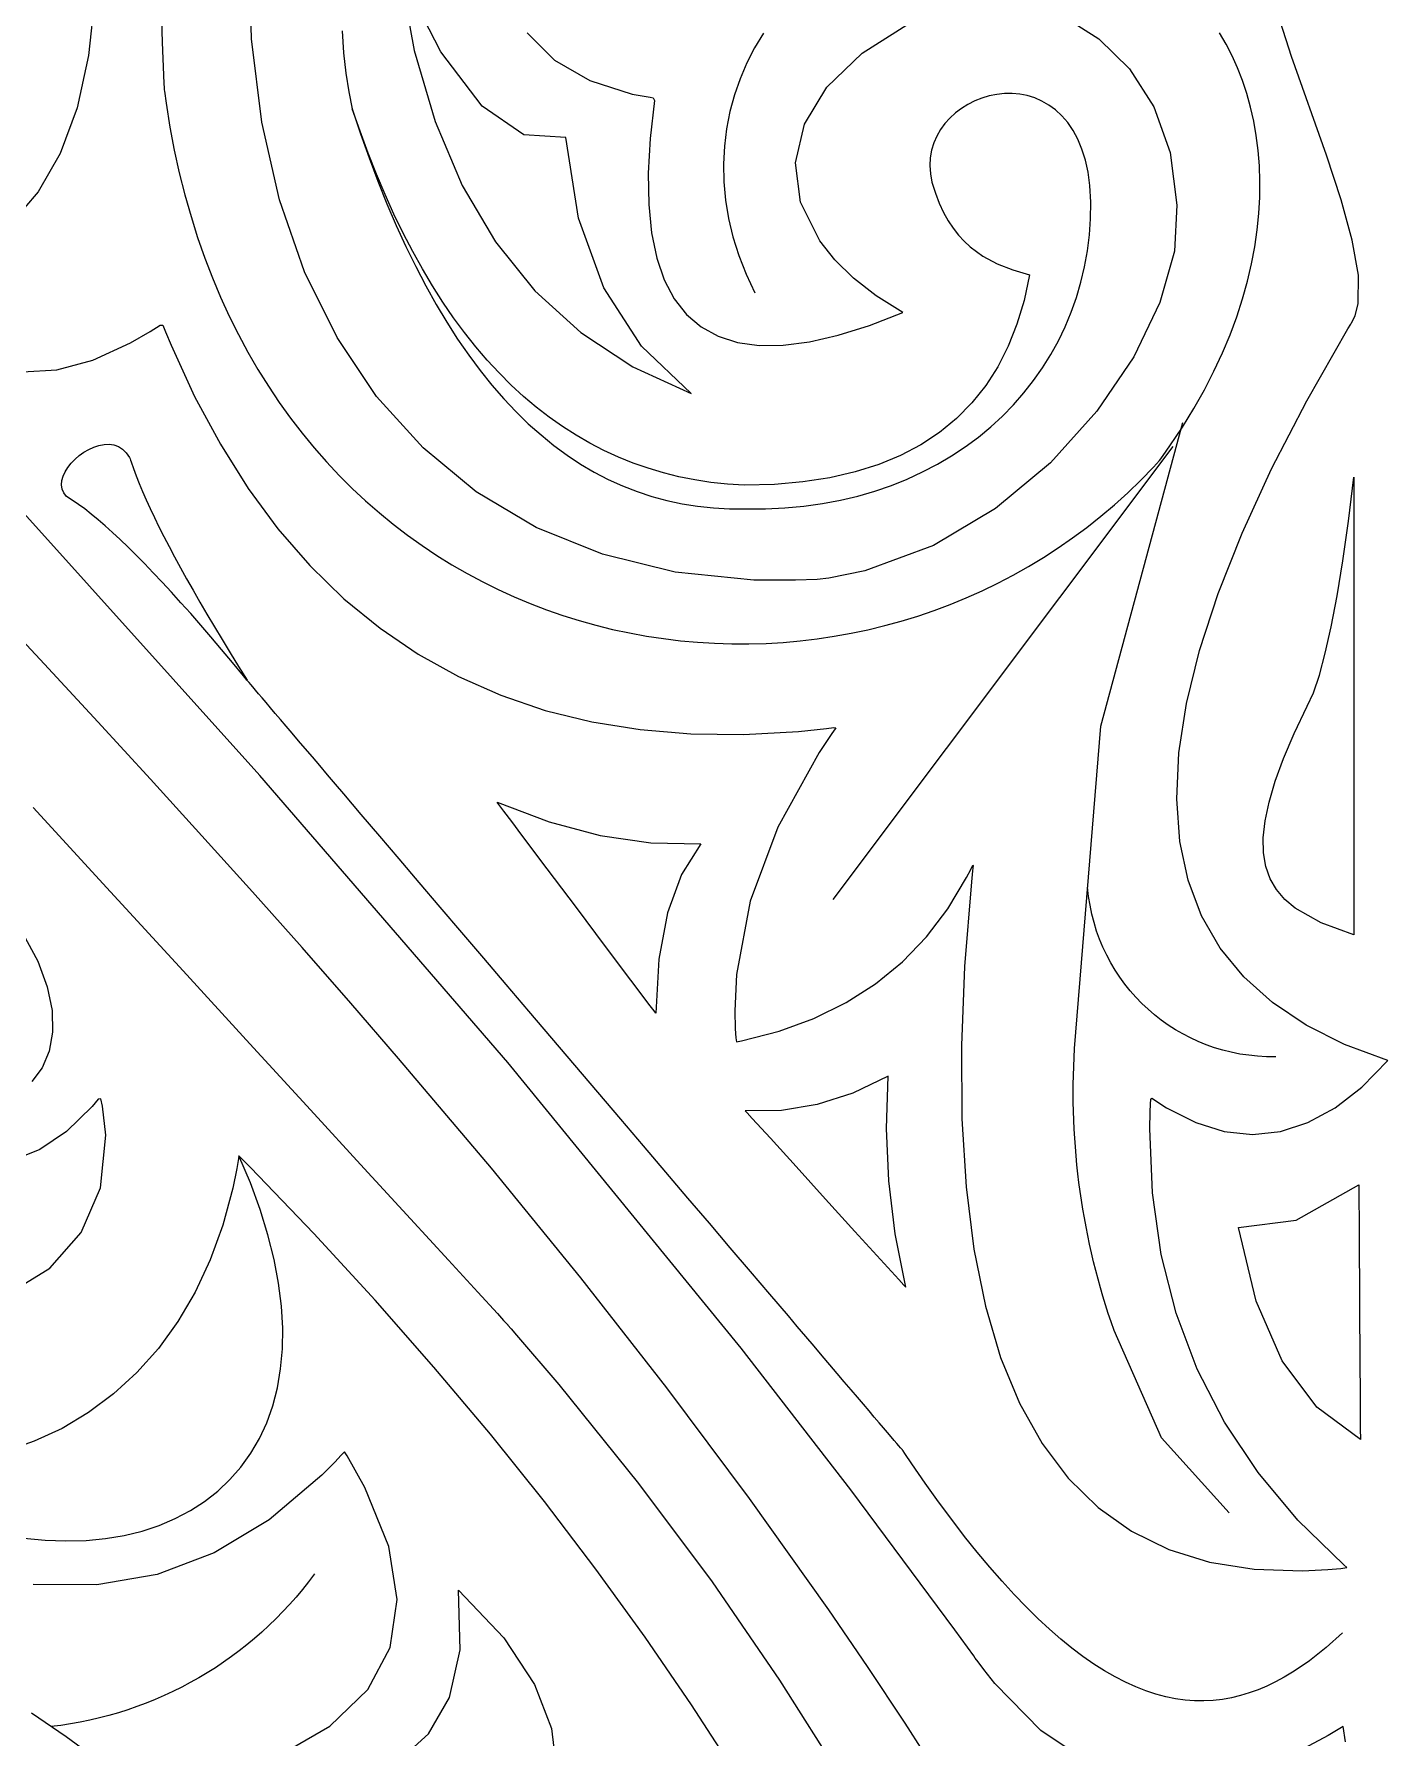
# Model space of a CAD drawing. Header units: inches. Extents: x 249 to 1192, y -18 to 440.
# Drawn here: x 720.2682 to 720.5692, y 264.5509 to 264.9297 of the extents above; entities that cross this region are included whole.
import ezdxf

# ---------------------------------------------------------------- set-up
doc = ezdxf.new("R2010")
doc.units = ezdxf.units.IN
doc.header["$MEASUREMENT"] = 0
doc.layers.add('KACA', color=141, linetype='Continuous', lineweight=30)
doc.layers.add('KUSEN', color=16, linetype='Continuous', lineweight=15)

# ---------------------------------------------------------------- blocks, each defined once
blk = doc.blocks.new('GORGA')
at = {"lineweight": 9}
for points in [[(366.96725, 150.24422), (366.96862, 150.23106), (366.97117, 150.21942), (366.97491, 150.20931), (366.97982, 150.20074), (366.9859, 150.19369)], [(366.98332, 150.16076), (366.9757, 150.16122), (366.96769, 150.16336), (366.95928, 150.16718), (366.95492, 150.16972), (366.95271, 150.17114), (366.95214, 150.17114), (366.95153, 150.16963), (366.95029, 150.16665), (366.94504, 150.15525), (366.93933, 150.14465), (366.93316, 150.13485), (366.92652, 150.12586), (366.91943, 150.11768), (366.91187, 150.1103), (366.90384, 150.10373), (366.89536, 150.09796), (366.88641, 150.093), (366.877, 150.08884), (366.86713, 150.08549), (366.85679, 150.08294), (366.84599, 150.0812), (366.83473, 150.08027), (366.82301, 150.08014), (366.81083, 150.08082), (366.80456, 150.08146), (366.80298, 150.08165), (366.80251, 150.08163), (366.80269, 150.08137), (366.80342, 150.08032), (366.80621, 150.07614), (366.81543, 150.05952), (366.82157, 150.04307), (366.82462, 150.02679), (366.82498, 150.01871), (366.82487, 150.01469), (366.82475, 150.01268), (366.8246, 150.01176), (366.82351, 150.01198), (366.81515, 150.01415), (366.80739, 150.01699), (366.80023, 150.02052), (366.79368, 150.02472), (366.78772, 150.0296), (366.78237, 150.03515), (366.77763, 150.04139), (366.77348, 150.0483), (366.77254, 150.05014), (366.77208, 150.05107), (366.77202, 150.05101), (366.77215, 150.04979), (366.77239, 150.04735), (366.77391, 150.02857), (366.77461, 150.01101), (366.7745, 149.99468), (366.77357, 149.97958), (366.77182, 149.96571), (366.76926, 149.95306), (366.76588, 149.94165), (366.76169, 149.93146), (366.75668, 149.9225), (366.75086, 149.91477), (366.74422, 149.90827), (366.73677, 149.90299), (366.7285, 149.89895), (366.71942, 149.89613), (366.70952, 149.89454), (366.6988, 149.89418), (366.69314, 149.89446), (366.69023, 149.89471), (366.6889, 149.8949), (366.68958, 149.8955), (366.6998, 149.90545), (366.70864, 149.91603), (366.7161, 149.92722), (366.72218, 149.93904), (366.72688, 149.95148), (366.7302, 149.96454), (366.73213, 149.97821), (366.73269, 149.99251), (366.73262, 149.99619), (366.73255, 149.99804), (366.7325, 149.99897), (366.73226, 149.99925), (366.729, 149.99711), (366.72253, 149.99383), (366.71616, 149.99186), (366.70987, 149.9912), (366.70368, 149.99186), (366.69757, 149.99383), (366.69156, 149.99712), (366.68563, 150.00172), (366.6798, 150.00763), (366.68942, 150.01123), (366.69797, 150.01552), (366.70543, 150.02051), (366.7118, 150.02621), (366.71706, 150.03263), (366.7212, 150.03979), (366.7242, 150.0477), (366.72605, 150.05636), (366.72673, 150.0658), (366.72624, 150.07601), (366.72455, 150.08702), (366.72166, 150.09883), (366.71756, 150.11145), (366.71222, 150.12491), (366.70564, 150.1392), (366.6978, 150.15434), (366.68868, 150.17034), (366.68807, 150.17137), (366.68788, 150.17167), (366.68759, 150.17219), (366.68709, 150.17331), (366.68643, 150.17587), (366.68637, 150.18223), (366.68772, 150.19002), (366.69019, 150.19901), (366.69347, 150.20896), (366.70123, 150.23085), (366.7086, 150.25382)], [(366.87114, 150.23615), (366.86502, 150.23006), (366.85723, 150.22551), (366.84777, 150.22252), (366.84514, 150.22201), (366.84379, 150.2218), (366.8431, 150.2217), (366.84286, 150.22107), (366.8438, 150.21266), (366.84422, 150.20495), (366.84411, 150.19795), (366.84348, 150.19165), (366.84232, 150.18606), (366.84064, 150.18117), (366.83844, 150.17699), (366.83572, 150.17351), (366.83247, 150.17074), (366.8287, 150.16867), (366.8244, 150.1673), (366.81958, 150.16664), (366.81424, 150.16669), (366.80837, 150.16743), (366.80198, 150.16889), (366.79507, 150.17105), (366.78763, 150.17391), (366.79353, 150.17765), (366.79857, 150.18157), (366.80276, 150.18565), (366.80611, 150.18985), (366.81037, 150.19849), (366.81146, 150.20723), (366.80947, 150.21584), (366.80452, 150.22405), (366.7967, 150.23162), (366.78613, 150.2383)], [(366.75173, 150.23969), (366.74404, 150.23481), (366.73726, 150.22811), (366.73183, 150.21965), (366.72817, 150.20953), (366.72673, 150.19779), (366.7272, 150.18755), (366.73046, 150.17617), (366.7363, 150.16411), (366.7445, 150.15201), (366.7548, 150.14054), (366.76699, 150.13036), (366.78081, 150.12212), (366.79604, 150.11649), (366.8041, 150.11486), (366.8067, 150.11459), (366.81146, 150.1144), (366.82072, 150.11446), (366.83823, 150.11625), (366.85438, 150.12018), (366.86912, 150.12617), (366.88243, 150.13408), (366.89427, 150.14383), (366.90459, 150.1553), (366.91338, 150.16839), (366.92059, 150.18299), (366.92618, 150.19899), (366.93013, 150.21629), (366.9324, 150.23478), (366.93296, 150.25436)], [(366.98092, 150.06392), (366.96372, 150.04515), (366.94761, 150.02758), (366.93275, 150.01137), (366.91927, 149.99667), (366.90733, 149.98365), (366.89706, 149.97244), (366.88861, 149.96322), (366.88212, 149.95614), (366.87773, 149.95136), (366.87637, 149.94987), (366.87559, 149.94902), (366.87542, 149.94884), (366.87539, 149.94881), (366.87467, 149.94798), (366.87348, 149.94661), (366.8641, 149.9356), (366.84639, 149.91363), (366.83004, 149.89172), (366.81502, 149.86991), (366.8013, 149.84821)], [(366.96725, 150.24422), (366.96862, 150.23106), (366.97117, 150.21942), (366.97491, 150.20931), (366.97982, 150.20074), (366.9859, 150.19369)], [(366.98332, 150.16076), (366.9757, 150.16122), (366.96769, 150.16336), (366.95928, 150.16718), (366.95492, 150.16972), (366.95271, 150.17114), (366.95214, 150.17114), (366.95153, 150.16963), (366.95029, 150.16665), (366.94504, 150.15525), (366.93933, 150.14465), (366.93316, 150.13485), (366.92652, 150.12586), (366.91943, 150.11768), (366.91187, 150.1103), (366.90384, 150.10373), (366.89536, 150.09796), (366.88641, 150.093), (366.877, 150.08884), (366.86713, 150.08549), (366.85679, 150.08294), (366.84599, 150.0812), (366.83473, 150.08027), (366.82301, 150.08014), (366.81083, 150.08082), (366.80456, 150.08146), (366.80298, 150.08165), (366.80251, 150.08163), (366.80269, 150.08137), (366.80342, 150.08032), (366.80621, 150.07614), (366.81543, 150.05952), (366.82157, 150.04307), (366.82462, 150.02679), (366.82498, 150.01871), (366.82487, 150.01469), (366.82475, 150.01268), (366.8246, 150.01176), (366.82351, 150.01198), (366.81515, 150.01415), (366.80739, 150.01699), (366.80023, 150.02052), (366.79368, 150.02472), (366.78772, 150.0296), (366.78237, 150.03515), (366.77763, 150.04139), (366.77348, 150.0483), (366.77254, 150.05014), (366.77208, 150.05107), (366.77202, 150.05101), (366.77215, 150.04979), (366.77239, 150.04735), (366.77391, 150.02857), (366.77461, 150.01101), (366.7745, 149.99468), (366.77357, 149.97958), (366.77182, 149.96571), (366.76926, 149.95306), (366.76588, 149.94165), (366.76169, 149.93146), (366.75668, 149.9225), (366.75086, 149.91477), (366.74422, 149.90827), (366.73677, 149.90299), (366.7285, 149.89895), (366.71942, 149.89613), (366.70952, 149.89454), (366.6988, 149.89418), (366.69314, 149.89446), (366.69023, 149.89471), (366.6889, 149.8949), (366.68958, 149.8955), (366.6998, 149.90545), (366.70864, 149.91603), (366.7161, 149.92722), (366.72218, 149.93904), (366.72688, 149.95148), (366.7302, 149.96454), (366.73213, 149.97821), (366.73269, 149.99251), (366.73262, 149.99619), (366.73255, 149.99804), (366.7325, 149.99897), (366.73226, 149.99925), (366.729, 149.99711), (366.72253, 149.99383), (366.71616, 149.99186), (366.70987, 149.9912), (366.70368, 149.99186), (366.69757, 149.99383), (366.69156, 149.99712), (366.68563, 150.00172), (366.6798, 150.00763), (366.68942, 150.01123), (366.69797, 150.01552), (366.70543, 150.02051), (366.7118, 150.02621), (366.71706, 150.03263), (366.7212, 150.03979), (366.7242, 150.0477), (366.72605, 150.05636), (366.72673, 150.0658), (366.72624, 150.07601), (366.72455, 150.08702), (366.72166, 150.09883), (366.71756, 150.11145), (366.71222, 150.12491), (366.70564, 150.1392), (366.6978, 150.15434), (366.68868, 150.17034), (366.68807, 150.17137), (366.68788, 150.17167), (366.68759, 150.17219), (366.68709, 150.17331), (366.68643, 150.17587), (366.68637, 150.18223), (366.68772, 150.19002), (366.69019, 150.19901), (366.69347, 150.20896), (366.70123, 150.23085), (366.7086, 150.25382)], [(366.87114, 150.23615), (366.86502, 150.23006), (366.85723, 150.22551), (366.84777, 150.22252), (366.84514, 150.22201), (366.84379, 150.2218), (366.8431, 150.2217), (366.84286, 150.22107), (366.8438, 150.21266), (366.84422, 150.20495), (366.84411, 150.19795), (366.84348, 150.19165), (366.84232, 150.18606), (366.84064, 150.18117), (366.83844, 150.17699), (366.83572, 150.17351), (366.83247, 150.17074), (366.8287, 150.16867), (366.8244, 150.1673), (366.81958, 150.16664), (366.81424, 150.16669), (366.80837, 150.16743), (366.80198, 150.16889), (366.79507, 150.17105), (366.78763, 150.17391), (366.79353, 150.17765), (366.79857, 150.18157), (366.80276, 150.18565), (366.80611, 150.18985), (366.81037, 150.19849), (366.81146, 150.20723), (366.80947, 150.21584), (366.80452, 150.22405), (366.7967, 150.23162), (366.78613, 150.2383)], [(366.75173, 150.23969), (366.74404, 150.23481), (366.73726, 150.22811), (366.73183, 150.21965), (366.72817, 150.20953), (366.72673, 150.19779), (366.7272, 150.18755), (366.73046, 150.17617), (366.7363, 150.16411), (366.7445, 150.15201), (366.7548, 150.14054), (366.76699, 150.13036), (366.78081, 150.12212), (366.79604, 150.11649), (366.8041, 150.11486), (366.8067, 150.11459), (366.81146, 150.1144), (366.82072, 150.11446), (366.83823, 150.11625), (366.85438, 150.12018), (366.86912, 150.12617), (366.88243, 150.13408), (366.89427, 150.14383), (366.90459, 150.1553), (366.91338, 150.16839), (366.92059, 150.18299), (366.92618, 150.19899), (366.93013, 150.21629), (366.9324, 150.23478), (366.93296, 150.25436)], [(366.98092, 150.06392), (366.96372, 150.04515), (366.94761, 150.02758), (366.93275, 150.01137), (366.91927, 149.99667), (366.90733, 149.98365), (366.89706, 149.97244), (366.88861, 149.96322), (366.88212, 149.95614), (366.87773, 149.95136), (366.87637, 149.94987), (366.87559, 149.94902), (366.87542, 149.94884), (366.87539, 149.94881), (366.87467, 149.94798), (366.87348, 149.94661), (366.8641, 149.9356), (366.84639, 149.91363), (366.83004, 149.89172), (366.81502, 149.86991), (366.8013, 149.84821)], [(366.92694, 149.85276), (366.91503, 149.85966), (366.90657, 149.8678), (366.90155, 149.87717), (366.89999, 149.88778), (366.90188, 149.89963), (366.90721, 149.91271), (366.91117, 149.91972), (366.91173, 149.92061), (366.91244, 149.91987), (366.91387, 149.91835), (366.91674, 149.91546), (366.92848, 149.90551), (366.94067, 149.89816), (366.95341, 149.89335), (366.96681, 149.89104), (366.98096, 149.89118)], [(366.98651, 149.95574), (366.97727, 149.96148), (366.97027, 149.96942), (366.96598, 149.97935), (366.96482, 149.99104), (366.96556, 149.99748), (366.96589, 149.99915), (366.96647, 149.99905), (366.96783, 149.99741), (366.9735, 149.99186), (366.97946, 149.98787), (366.98567, 149.98536)], [(366.68919, 149.85615), (366.68973, 149.85961), (366.69306, 149.85761), (366.69958, 149.85411)], [(366.74644, 149.85161), (366.75696, 149.85869), (366.76715, 149.86912), (366.76964, 149.87227), (366.77089, 149.87392), (366.77151, 149.87477), (366.77185, 149.87525), (366.77325, 149.87719), (366.77605, 149.88106), (366.79921, 149.91222), (366.82359, 149.94369), (366.87546, 150.0072), (366.93053, 150.07102), (366.98767, 150.13455), (367.04575, 150.19722), (367.10365, 150.25844), (367.16023, 150.31763), (367.21438, 150.37421), (367.24018, 150.40133), (367.26495, 150.42758), (367.28855, 150.45288)], [(366.92694, 149.85276), (366.91503, 149.85966), (366.90657, 149.8678), (366.90155, 149.87717), (366.89999, 149.88778), (366.90188, 149.89963), (366.90721, 149.91271), (366.91117, 149.91972), (366.91173, 149.92061), (366.91244, 149.91987), (366.91387, 149.91835), (366.91674, 149.91546), (366.92848, 149.90551), (366.94067, 149.89816), (366.95341, 149.89335), (366.96681, 149.89104), (366.98096, 149.89118)], [(366.98651, 149.95574), (366.97727, 149.96148), (366.97027, 149.96942), (366.96598, 149.97935), (366.96482, 149.99104), (366.96556, 149.99748), (366.96589, 149.99915), (366.96647, 149.99905), (366.96783, 149.99741), (366.9735, 149.99186), (366.97946, 149.98787), (366.98567, 149.98536)], [(366.68919, 149.85615), (366.68973, 149.85961), (366.69306, 149.85761), (366.69958, 149.85411)], [(366.74644, 149.85161), (366.75696, 149.85869), (366.76715, 149.86912), (366.76964, 149.87227), (366.77089, 149.87392), (366.77151, 149.87477), (366.77185, 149.87525), (366.77325, 149.87719), (366.77605, 149.88106), (366.79921, 149.91222), (366.82359, 149.94369), (366.87546, 150.0072), (366.93053, 150.07102), (366.98767, 150.13455), (367.04575, 150.19722), (367.10365, 150.25844), (367.16023, 150.31763), (367.21438, 150.37421), (367.24018, 150.40133), (367.26495, 150.42758), (367.28855, 150.45288)], [(366.77892, 149.84754), (366.78713, 149.8603), (366.79551, 149.87294), (366.80407, 149.88548), (366.82172, 149.9103), (366.84009, 149.93487), (366.8592, 149.95929), (366.87908, 149.98367), (366.89973, 150.00812), (366.91035, 150.0204), (366.92118, 150.03273), (366.93221, 150.04514), (366.94344, 150.05763), (366.95489, 150.07022), (366.96654, 150.08291), (366.9784, 150.09573), (366.99048, 150.10869)], [(366.77892, 149.84754), (366.78713, 149.8603), (366.79551, 149.87294), (366.80407, 149.88548), (366.82172, 149.9103), (366.84009, 149.93487), (366.8592, 149.95929), (366.87908, 149.98367), (366.89973, 150.00812), (366.91035, 150.0204), (366.92118, 150.03273), (366.93221, 150.04514), (366.94344, 150.05763), (366.95489, 150.07022), (366.96654, 150.08291), (366.9784, 150.09573), (366.99048, 150.10869)], [(366.95247, 150.24123), (366.95228, 150.23402), (366.95199, 150.22669), (366.9519, 150.22484), (366.95185, 150.22391), (366.95184, 150.22368), (366.95184, 150.22356), (366.95183, 150.22346), (366.95178, 150.22313), (366.9514, 150.22045), (366.95055, 150.21517), (366.94956, 150.21002), (366.94845, 150.20499), (366.94721, 150.20008), (366.94585, 150.19529), (366.94438, 150.19061), (366.94278, 150.18606), (366.94108, 150.18163), (366.93926, 150.17732), (366.93734, 150.17312), (366.93532, 150.16905), (366.93319, 150.16509), (366.93097, 150.16126), (366.92865, 150.15754), (366.92624, 150.15394), (366.92374, 150.15046), (366.92115, 150.1471), (366.91848, 150.14385), (366.91573, 150.14072), (366.91291, 150.13771), (366.91, 150.13482), (366.90703, 150.13205), (366.90399, 150.12939), (366.90088, 150.12685), (366.89771, 150.12443), (366.89448, 150.12212), (366.8912, 150.11993), (366.88786, 150.11786), (366.88446, 150.1159), (366.88102, 150.11406), (366.87754, 150.11233), (366.87401, 150.11072), (366.87045, 150.10923), (366.86684, 150.10785), (366.86321, 150.10659), (366.85954, 150.10544), (366.85585, 150.10441), (366.85213, 150.10349), (366.84839, 150.10269), (366.84463, 150.102), (366.84085, 150.10143), (366.83706, 150.10097), (366.83327, 150.10063), (366.82946, 150.1004), (366.82565, 150.10028), (366.82184, 150.10027), (366.81803, 150.10038), (366.81423, 150.10061), (366.81043, 150.10094), (366.80665, 150.10139), (366.80287, 150.10196), (366.79912, 150.10263), (366.79538, 150.10342), (366.79166, 150.10432), (366.78798, 150.10533), (366.78431, 150.10645), (366.78068, 150.10769), (366.77709, 150.10904), (366.77353, 150.1105), (366.77001, 150.11207), (366.76653, 150.11375), (366.7631, 150.11555), (366.75972, 150.11745), (366.75638, 150.11947), (366.75311, 150.12159), (366.74989, 150.12383), (366.74673, 150.12618), (366.74363, 150.12863), (366.7406, 150.1312), (366.73764, 150.13388), (366.73475, 150.13667), (366.73194, 150.13956), (366.73056, 150.14105), (366.73028, 150.14138), (366.73009, 150.14164), (366.72972, 150.14217), (366.72824, 150.14427), (366.72546, 150.14845), (366.72292, 150.15262), (366.72059, 150.15676), (366.71848, 150.16087), (366.71658, 150.16496), (366.71489, 150.169), (366.71341, 150.17301), (366.71212, 150.17697), (366.71103, 150.18088), (366.71012, 150.18474), (366.7094, 150.18855), (366.70885, 150.19229), (366.70848, 150.19597), (366.70828, 150.19958), (366.70824, 150.20312), (366.70836, 150.20658), (366.70863, 150.20996), (366.70905, 150.21326), (366.70962, 150.21646), (366.71033, 150.21958), (366.71117, 150.2226), (366.71214, 150.22551), (366.71324, 150.22832), (366.71445, 150.23103), (366.71578, 150.23361), (366.71722, 150.23609)], [(366.8186, 150.23605), (366.82057, 150.2328), (366.8223, 150.22942), (366.82381, 150.22593), (366.82507, 150.22232), (366.82607, 150.21861), (366.82682, 150.21481), (366.8273, 150.21093), (366.8275, 150.20698), (366.82742, 150.20298), (366.82704, 150.19893), (366.82637, 150.19484), (366.82538, 150.19073), (366.82408, 150.1866), (366.82245, 150.18247), (366.82049, 150.17835)], [(366.95247, 150.24123), (366.95228, 150.23402), (366.95199, 150.22669), (366.9519, 150.22484), (366.95185, 150.22391), (366.95184, 150.22368), (366.95184, 150.22356), (366.95183, 150.22346), (366.95178, 150.22313), (366.9514, 150.22045), (366.95055, 150.21517), (366.94956, 150.21002), (366.94845, 150.20499), (366.94721, 150.20008), (366.94585, 150.19529), (366.94438, 150.19061), (366.94278, 150.18606), (366.94108, 150.18163), (366.93926, 150.17732), (366.93734, 150.17312), (366.93532, 150.16905), (366.93319, 150.16509), (366.93097, 150.16126), (366.92865, 150.15754), (366.92624, 150.15394), (366.92374, 150.15046), (366.92115, 150.1471), (366.91848, 150.14385), (366.91573, 150.14072), (366.91291, 150.13771), (366.91, 150.13482), (366.90703, 150.13205), (366.90399, 150.12939), (366.90088, 150.12685), (366.89771, 150.12443), (366.89448, 150.12212), (366.8912, 150.11993), (366.88786, 150.11786), (366.88446, 150.1159), (366.88102, 150.11406), (366.87754, 150.11233), (366.87401, 150.11072), (366.87045, 150.10923), (366.86684, 150.10785), (366.86321, 150.10659), (366.85954, 150.10544), (366.85585, 150.10441), (366.85213, 150.10349), (366.84839, 150.10269), (366.84463, 150.102), (366.84085, 150.10143), (366.83706, 150.10097), (366.83327, 150.10063), (366.82946, 150.1004), (366.82565, 150.10028), (366.82184, 150.10027), (366.81803, 150.10038), (366.81423, 150.10061), (366.81043, 150.10094), (366.80665, 150.10139), (366.80287, 150.10196), (366.79912, 150.10263), (366.79538, 150.10342), (366.79166, 150.10432), (366.78798, 150.10533), (366.78431, 150.10645), (366.78068, 150.10769), (366.77709, 150.10904), (366.77353, 150.1105), (366.77001, 150.11207), (366.76653, 150.11375), (366.7631, 150.11555), (366.75972, 150.11745), (366.75638, 150.11947), (366.75311, 150.12159), (366.74989, 150.12383), (366.74673, 150.12618), (366.74363, 150.12863), (366.7406, 150.1312), (366.73764, 150.13388), (366.73475, 150.13667), (366.73194, 150.13956), (366.73056, 150.14105), (366.73028, 150.14138), (366.73009, 150.14164), (366.72972, 150.14217), (366.72824, 150.14427), (366.72546, 150.14845), (366.72292, 150.15262), (366.72059, 150.15676), (366.71848, 150.16087), (366.71658, 150.16496), (366.71489, 150.169), (366.71341, 150.17301), (366.71212, 150.17697), (366.71103, 150.18088), (366.71012, 150.18474), (366.7094, 150.18855), (366.70885, 150.19229), (366.70848, 150.19597), (366.70828, 150.19958), (366.70824, 150.20312), (366.70836, 150.20658), (366.70863, 150.20996), (366.70905, 150.21326), (366.70962, 150.21646), (366.71033, 150.21958), (366.71117, 150.2226), (366.71214, 150.22551), (366.71324, 150.22832), (366.71445, 150.23103), (366.71578, 150.23361), (366.71722, 150.23609)], [(366.8186, 150.23605), (366.82057, 150.2328), (366.8223, 150.22942), (366.82381, 150.22593), (366.82507, 150.22232), (366.82607, 150.21861), (366.82682, 150.21481), (366.8273, 150.21093), (366.8275, 150.20698), (366.82742, 150.20298), (366.82704, 150.19893), (366.82637, 150.19484), (366.82538, 150.19073), (366.82408, 150.1866), (366.82245, 150.18247), (366.82049, 150.17835)], [(366.91227, 150.2366), (366.91195, 150.23166), (366.91146, 150.22712), (366.9108, 150.22297), (366.91, 150.21922), (366.90816, 150.21367), (366.90626, 150.2083), (366.9043, 150.20311), (366.90229, 150.1981), (366.90022, 150.19327), (366.89809, 150.18862), (366.8959, 150.18415), (366.89366, 150.17985), (366.89136, 150.17573), (366.889, 150.17179), (366.88658, 150.16803), (366.88411, 150.16445), (366.88157, 150.16105), (366.87898, 150.15782), (366.87634, 150.15478), (366.87363, 150.15191), (366.87087, 150.14922), (366.86805, 150.14671), (366.86517, 150.14438), (366.86224, 150.14223), (366.85925, 150.14025), (366.8562, 150.13846), (366.85309, 150.13684), (366.84993, 150.1354), (366.8467, 150.13414), (366.84342, 150.13306), (366.84009, 150.13216), (366.83669, 150.13143), (366.83324, 150.13089), (366.82973, 150.13052), (366.82616, 150.13033), (366.82254, 150.13032), (366.81813, 150.13032), (366.81383, 150.13051), (366.80962, 150.1309), (366.80551, 150.13147), (366.80151, 150.13222), (366.79762, 150.13314), (366.79384, 150.13424), (366.79018, 150.1355), (366.78664, 150.13692), (366.78322, 150.13849), (366.77993, 150.14022), (366.77677, 150.14209), (366.77374, 150.1441), (366.77084, 150.14624), (366.76809, 150.14852), (366.76548, 150.15092), (366.76302, 150.15344), (366.76071, 150.15607), (366.75855, 150.15882), (366.75655, 150.16167), (366.75471, 150.16461), (366.75303, 150.16766), (366.75152, 150.17079), (366.75018, 150.17401), (366.74901, 150.1773), (366.74803, 150.18067), (366.74722, 150.18412), (366.7466, 150.18762), (366.74616, 150.19118), (366.74592, 150.1948), (366.74587, 150.19847), (366.74602, 150.20218), (366.74644, 150.20513), (366.74703, 150.20782), (366.7478, 150.21026), (366.74872, 150.21246), (366.74978, 150.21442), (366.75097, 150.21616), (366.75226, 150.21768), (366.75366, 150.21898), (366.75514, 150.22007), (366.7567, 150.22096), (366.75831, 150.22165), (366.75997, 150.22216), (366.76165, 150.22248), (366.76335, 150.22263), (366.76506, 150.22261), (366.76675, 150.22243), (366.76842, 150.22209), (366.77005, 150.22161), (366.77163, 150.22098), (366.77315, 150.22022), (366.77458, 150.21933), (366.77592, 150.21831), (366.77715, 150.21718), (366.77826, 150.21594), (366.77924, 150.2146), (366.78007, 150.21316), (366.78074, 150.21164), (366.78123, 150.21003), (366.78153, 150.20834), (366.78163, 150.20659), (366.78151, 150.20477), (366.78116, 150.2029), (366.78038, 150.20046), (366.77952, 150.19822), (366.77858, 150.19619), (366.77755, 150.19434), (366.77645, 150.19266), (366.77527, 150.19114), (366.77402, 150.18978), (366.77269, 150.18855), (366.76981, 150.18646), (366.76664, 150.18478), (366.76319, 150.18342), (366.75947, 150.18229), (366.76069, 150.17664), (366.76227, 150.17136), (366.76421, 150.16644), (366.76653, 150.16189), (366.76921, 150.15769), (366.77225, 150.15386), (366.77567, 150.1504), (366.77945, 150.14729), (366.7836, 150.14455), (366.78811, 150.14218), (366.79299, 150.14016), (366.79824, 150.13851), (366.80385, 150.13722), (366.80983, 150.1363), (366.81618, 150.13574), (366.82289, 150.13554), (366.82661, 150.13578), (366.83027, 150.13618), (366.83386, 150.13673), (366.83739, 150.13744), (366.84085, 150.13829), (366.84425, 150.1393), (366.84758, 150.14046), (366.85085, 150.14178), (366.85406, 150.14325), (366.8572, 150.14487), (366.86027, 150.14664), (366.86329, 150.14857), (366.86623, 150.15065), (366.86912, 150.15288), (366.87194, 150.15527), (366.87469, 150.1578), (366.87738, 150.1605), (366.88, 150.16334), (366.88257, 150.16634), (366.88506, 150.16949), (366.88749, 150.17279), (366.88986, 150.17625), (366.89217, 150.17986), (366.89441, 150.18362), (366.89658, 150.18753), (366.89869, 150.1916), (366.90074, 150.19582), (366.90272, 150.20019), (366.90463, 150.20472), (366.90649, 150.2094), (366.90828, 150.21423), (366.91, 150.21922)], [(366.91227, 150.2366), (366.91195, 150.23166), (366.91146, 150.22712), (366.9108, 150.22297), (366.91, 150.21922), (366.90816, 150.21367), (366.90626, 150.2083), (366.9043, 150.20311), (366.90229, 150.1981), (366.90022, 150.19327), (366.89809, 150.18862), (366.8959, 150.18415), (366.89366, 150.17985), (366.89136, 150.17573), (366.889, 150.17179), (366.88658, 150.16803), (366.88411, 150.16445), (366.88157, 150.16105), (366.87898, 150.15782), (366.87634, 150.15478), (366.87363, 150.15191), (366.87087, 150.14922), (366.86805, 150.14671), (366.86517, 150.14438), (366.86224, 150.14223), (366.85925, 150.14025), (366.8562, 150.13846), (366.85309, 150.13684), (366.84993, 150.1354), (366.8467, 150.13414), (366.84342, 150.13306), (366.84009, 150.13216), (366.83669, 150.13143), (366.83324, 150.13089), (366.82973, 150.13052), (366.82616, 150.13033), (366.82254, 150.13032), (366.81813, 150.13032), (366.81383, 150.13051), (366.80962, 150.1309), (366.80551, 150.13147), (366.80151, 150.13222), (366.79762, 150.13314), (366.79384, 150.13424), (366.79018, 150.1355), (366.78664, 150.13692), (366.78322, 150.13849), (366.77993, 150.14022), (366.77677, 150.14209), (366.77374, 150.1441), (366.77084, 150.14624), (366.76809, 150.14852), (366.76548, 150.15092), (366.76302, 150.15344), (366.76071, 150.15607), (366.75855, 150.15882), (366.75655, 150.16167), (366.75471, 150.16461), (366.75303, 150.16766), (366.75152, 150.17079), (366.75018, 150.17401), (366.74901, 150.1773), (366.74803, 150.18067), (366.74722, 150.18412), (366.7466, 150.18762), (366.74616, 150.19118), (366.74592, 150.1948), (366.74587, 150.19847), (366.74602, 150.20218), (366.74644, 150.20513), (366.74703, 150.20782), (366.7478, 150.21026), (366.74872, 150.21246), (366.74978, 150.21442), (366.75097, 150.21616), (366.75226, 150.21768), (366.75366, 150.21898), (366.75514, 150.22007), (366.7567, 150.22096), (366.75831, 150.22165), (366.75997, 150.22216), (366.76165, 150.22248), (366.76335, 150.22263), (366.76506, 150.22261), (366.76675, 150.22243), (366.76842, 150.22209), (366.77005, 150.22161), (366.77163, 150.22098), (366.77315, 150.22022), (366.77458, 150.21933), (366.77592, 150.21831), (366.77715, 150.21718), (366.77826, 150.21594), (366.77924, 150.2146), (366.78007, 150.21316), (366.78074, 150.21164), (366.78123, 150.21003), (366.78153, 150.20834), (366.78163, 150.20659), (366.78151, 150.20477), (366.78116, 150.2029), (366.78038, 150.20046), (366.77952, 150.19822), (366.77858, 150.19619), (366.77755, 150.19434), (366.77645, 150.19266), (366.77527, 150.19114), (366.77402, 150.18978), (366.77269, 150.18855), (366.76981, 150.18646), (366.76664, 150.18478), (366.76319, 150.18342), (366.75947, 150.18229), (366.76069, 150.17664), (366.76227, 150.17136), (366.76421, 150.16644), (366.76653, 150.16189), (366.76921, 150.15769), (366.77225, 150.15386), (366.77567, 150.1504), (366.77945, 150.14729), (366.7836, 150.14455), (366.78811, 150.14218), (366.79299, 150.14016), (366.79824, 150.13851), (366.80385, 150.13722), (366.80983, 150.1363), (366.81618, 150.13574), (366.82289, 150.13554), (366.82661, 150.13578), (366.83027, 150.13618), (366.83386, 150.13673), (366.83739, 150.13744), (366.84085, 150.13829), (366.84425, 150.1393), (366.84758, 150.14046), (366.85085, 150.14178), (366.85406, 150.14325), (366.8572, 150.14487), (366.86027, 150.14664), (366.86329, 150.14857), (366.86623, 150.15065), (366.86912, 150.15288), (366.87194, 150.15527), (366.87469, 150.1578), (366.87738, 150.1605), (366.88, 150.16334), (366.88257, 150.16634), (366.88506, 150.16949), (366.88749, 150.17279), (366.88986, 150.17625), (366.89217, 150.17986), (366.89441, 150.18362), (366.89658, 150.18753), (366.89869, 150.1916), (366.90074, 150.19582), (366.90272, 150.20019), (366.90463, 150.20472), (366.90649, 150.2094), (366.90828, 150.21423), (366.91, 150.21922)], [(366.98131, 149.86258), (366.9736, 149.85732), (366.96611, 149.8519)], [(366.98131, 149.86258), (366.9736, 149.85732), (366.96611, 149.8519)], [(366.68986, 149.88037), (366.69353, 149.87711), (366.69723, 149.8742), (366.6991, 149.87288), (366.70098, 149.87165), (366.70288, 149.87052), (366.70478, 149.86949), (366.70671, 149.86856), (366.70865, 149.86774), (366.71061, 149.86704), (366.71259, 149.86644), (366.71458, 149.86597), (366.7166, 149.86561), (366.71864, 149.86538), (366.7207, 149.86528), (366.72279, 149.8653), (366.7249, 149.86546), (366.72703, 149.86576), (366.72919, 149.8662), (366.73138, 149.86678), (366.7336, 149.86751), (366.73585, 149.86839), (366.73813, 149.86942), (366.74045, 149.87061), (366.74279, 149.87196), (366.74517, 149.87347), (366.74759, 149.87515), (366.75004, 149.877), (366.75253, 149.87902), (366.75505, 149.88122), (366.75762, 149.8836), (366.76022, 149.88616), (366.76287, 149.88891), (366.76556, 149.89185), (366.76829, 149.89498), (366.77107, 149.89831), (366.77389, 149.90183), (366.77676, 149.90556), (366.77968, 149.9095), (366.78265, 149.91364), (366.78566, 149.918), (366.78719, 149.92026), (366.78757, 149.92084), (366.78767, 149.92098), (366.7877, 149.92103), (366.7877, 149.92103), (366.78773, 149.92106), (366.78787, 149.92122), (366.78812, 149.92152), (366.78848, 149.92195), (366.78896, 149.92251), (366.78954, 149.92319), (366.79023, 149.924), (366.79102, 149.92492), (366.7919, 149.92596), (366.79289, 149.92712), (366.79396, 149.92838), (366.79513, 149.92975), (366.79638, 149.93122), (366.79771, 149.93279), (366.79913, 149.93446), (366.80063, 149.93621), (366.8022, 149.93806), (366.80385, 149.94), (366.80556, 149.94201), (366.80735, 149.94411), (366.80919, 149.94628), (366.81111, 149.94852), (366.81307, 149.95084), (366.81718, 149.95566), (366.82149, 149.96072), (366.82597, 149.96599), (366.83062, 149.97145), (366.8354, 149.97706), (366.84029, 149.98281), (366.84527, 149.98867), (366.85032, 149.9946), (366.86054, 150.0066), (366.87075, 150.01859), (366.8758, 150.02453), (366.88078, 150.03038), (366.88567, 150.03613), (366.89045, 150.04174), (366.8951, 150.0472), (366.89958, 150.05247), (366.90389, 150.05753), (366.908, 150.06236), (366.90996, 150.06467), (366.91188, 150.06691), (366.91372, 150.06909), (366.91551, 150.07118), (366.91722, 150.0732), (366.91887, 150.07513), (366.92044, 150.07698), (366.92194, 150.07874), (366.92336, 150.0804), (366.92469, 150.08197), (366.92595, 150.08344), (366.92711, 150.08481), (366.92818, 150.08608), (366.92917, 150.08723), (366.93005, 150.08827), (366.93084, 150.0892), (366.93153, 150.09), (366.93211, 150.09069), (366.93259, 150.09125), (366.93295, 150.09168), (366.9332, 150.09197), (366.93334, 150.09214), (366.93337, 150.09216), (366.93337, 150.09217), (366.93342, 150.09223), (366.93358, 150.09242), (366.9342, 150.09318), (366.93666, 150.09616), (366.93907, 150.09903), (366.94141, 150.1018), (366.94369, 150.10445), (366.94592, 150.107), (366.94809, 150.10943), (366.95019, 150.11176), (366.95224, 150.11399), (366.95423, 150.1161), (366.95616, 150.11811), (366.95804, 150.12), (366.95985, 150.12179), (366.9616, 150.12347), (366.9633, 150.12505), (366.96494, 150.12651), (366.96651, 150.12787), (366.96803, 150.12912), (366.96949, 150.13026), (366.97089, 150.13129), (366.97224, 150.13222), (366.97352, 150.13303), (366.97414, 150.13383), (366.97451, 150.1347), (366.97464, 150.13562), (366.97456, 150.13659), (366.97429, 150.13757), (366.97384, 150.13855), (366.97323, 150.13952), (366.97249, 150.14045), (366.97163, 150.14134), (366.97068, 150.14216), (366.96965, 150.14289), (366.96857, 150.14352), (366.96745, 150.14403), (366.96631, 150.1444), (366.96518, 150.14462), (366.96407, 150.14466), (366.963, 150.14452), (366.962, 150.14417), (366.96107, 150.14359), (366.96025, 150.14277), (366.95955, 150.14169), (366.9594, 150.14138), (366.95931, 150.14114), (366.95919, 150.14077), (366.95866, 150.13924), (366.95805, 150.13762), (366.95738, 150.13593), (366.95664, 150.13416), (366.95583, 150.13231), (366.95495, 150.13038), (366.95399, 150.12838), (366.95297, 150.1263), (366.95188, 150.12414), (366.95072, 150.1219), (366.94949, 150.11959), (366.94819, 150.11719), (366.94683, 150.11472), (366.94539, 150.11218), (366.94388, 150.10955), (366.9423, 150.10685), (366.94065, 150.10407), (366.93894, 150.10121), (366.93715, 150.09827), (366.93529, 150.09526), (366.93337, 150.09217)], [(366.68986, 149.88037), (366.69353, 149.87711), (366.69723, 149.8742), (366.6991, 149.87288), (366.70098, 149.87165), (366.70288, 149.87052), (366.70478, 149.86949), (366.70671, 149.86856), (366.70865, 149.86774), (366.71061, 149.86704), (366.71259, 149.86644), (366.71458, 149.86597), (366.7166, 149.86561), (366.71864, 149.86538), (366.7207, 149.86528), (366.72279, 149.8653), (366.7249, 149.86546), (366.72703, 149.86576), (366.72919, 149.8662), (366.73138, 149.86678), (366.7336, 149.86751), (366.73585, 149.86839), (366.73813, 149.86942), (366.74045, 149.87061), (366.74279, 149.87196), (366.74517, 149.87347), (366.74759, 149.87515), (366.75004, 149.877), (366.75253, 149.87902), (366.75505, 149.88122), (366.75762, 149.8836), (366.76022, 149.88616), (366.76287, 149.88891), (366.76556, 149.89185), (366.76829, 149.89498), (366.77107, 149.89831), (366.77389, 149.90183), (366.77676, 149.90556), (366.77968, 149.9095), (366.78265, 149.91364), (366.78566, 149.918), (366.78719, 149.92026), (366.78757, 149.92084), (366.78767, 149.92098), (366.7877, 149.92103), (366.7877, 149.92103), (366.78773, 149.92106), (366.78787, 149.92122), (366.78812, 149.92152), (366.78848, 149.92195), (366.78896, 149.92251), (366.78954, 149.92319), (366.79023, 149.924), (366.79102, 149.92492), (366.7919, 149.92596), (366.79289, 149.92712), (366.79396, 149.92838), (366.79513, 149.92975), (366.79638, 149.93122), (366.79771, 149.93279), (366.79913, 149.93446), (366.80063, 149.93621), (366.8022, 149.93806), (366.80385, 149.94), (366.80556, 149.94201), (366.80735, 149.94411), (366.80919, 149.94628), (366.81111, 149.94852), (366.81307, 149.95084), (366.81718, 149.95566), (366.82149, 149.96072), (366.82597, 149.96599), (366.83062, 149.97145), (366.8354, 149.97706), (366.84029, 149.98281), (366.84527, 149.98867), (366.85032, 149.9946), (366.86054, 150.0066), (366.87075, 150.01859), (366.8758, 150.02453), (366.88078, 150.03038), (366.88567, 150.03613), (366.89045, 150.04174), (366.8951, 150.0472), (366.89958, 150.05247), (366.90389, 150.05753), (366.908, 150.06236), (366.90996, 150.06467), (366.91188, 150.06691), (366.91372, 150.06909), (366.91551, 150.07118), (366.91722, 150.0732), (366.91887, 150.07513), (366.92044, 150.07698), (366.92194, 150.07874), (366.92336, 150.0804), (366.92469, 150.08197), (366.92595, 150.08344), (366.92711, 150.08481), (366.92818, 150.08608), (366.92917, 150.08723), (366.93005, 150.08827), (366.93084, 150.0892), (366.93153, 150.09), (366.93211, 150.09069), (366.93259, 150.09125), (366.93295, 150.09168), (366.9332, 150.09197), (366.93334, 150.09214), (366.93337, 150.09216), (366.93337, 150.09217), (366.93342, 150.09223), (366.93358, 150.09242), (366.9342, 150.09318), (366.93666, 150.09616), (366.93907, 150.09903), (366.94141, 150.1018), (366.94369, 150.10445), (366.94592, 150.107), (366.94809, 150.10943), (366.95019, 150.11176), (366.95224, 150.11399), (366.95423, 150.1161), (366.95616, 150.11811), (366.95804, 150.12), (366.95985, 150.12179), (366.9616, 150.12347), (366.9633, 150.12505), (366.96494, 150.12651), (366.96651, 150.12787), (366.96803, 150.12912), (366.96949, 150.13026), (366.97089, 150.13129), (366.97224, 150.13222), (366.97352, 150.13303), (366.97414, 150.13383), (366.97451, 150.1347), (366.97464, 150.13562), (366.97456, 150.13659), (366.97429, 150.13757), (366.97384, 150.13855), (366.97323, 150.13952), (366.97249, 150.14045), (366.97163, 150.14134), (366.97068, 150.14216), (366.96965, 150.14289), (366.96857, 150.14352), (366.96745, 150.14403), (366.96631, 150.1444), (366.96518, 150.14462), (366.96407, 150.14466), (366.963, 150.14452), (366.962, 150.14417), (366.96107, 150.14359), (366.96025, 150.14277), (366.95955, 150.14169), (366.9594, 150.14138), (366.95931, 150.14114), (366.95919, 150.14077), (366.95866, 150.13924), (366.95805, 150.13762), (366.95738, 150.13593), (366.95664, 150.13416), (366.95583, 150.13231), (366.95495, 150.13038), (366.95399, 150.12838), (366.95297, 150.1263), (366.95188, 150.12414), (366.95072, 150.1219), (366.94949, 150.11959), (366.94819, 150.11719), (366.94683, 150.11472), (366.94539, 150.11218), (366.94388, 150.10955), (366.9423, 150.10685), (366.94065, 150.10407), (366.93894, 150.10121), (366.93715, 150.09827), (366.93529, 150.09526), (366.93337, 150.09217)], [(366.8031, 150.04342), (366.7275, 150.14413)], [(366.8031, 150.04342), (366.7275, 150.14413)], [(366.82477, 149.84923), (366.83457, 149.86436), (366.84492, 149.87947), (366.85584, 149.89454), (366.8673, 149.90958), (366.8793, 149.92457), (366.89184, 149.9395), (366.90492, 149.95437), (366.91853, 149.96917), (366.93266, 149.98389), (366.93446, 149.98572), (366.93491, 149.98618), (366.93514, 149.98641), (366.93522, 149.98638), (366.93531, 149.98582), (366.93569, 149.9836), (366.93657, 149.97927), (366.93879, 149.97101), (366.94158, 149.96331), (366.94493, 149.95617), (366.94878, 149.94962), (366.95311, 149.94365), (366.95789, 149.93827), (366.96307, 149.93351), (366.96862, 149.92937), (366.97451, 149.92585), (366.9807, 149.92298), (366.98716, 149.92075)], [(366.98301, 149.90145), (366.97826, 149.90099), (366.97364, 149.90083), (366.96917, 149.90095), (366.96485, 149.90136), (366.9607, 149.90206), (366.95673, 149.90303), (366.95294, 149.90427), (366.94936, 149.90579), (366.94598, 149.90757), (366.94282, 149.90961), (366.93989, 149.91191), (366.9372, 149.91446), (366.93475, 149.91726), (366.93257, 149.92031), (366.93066, 149.9236), (366.92903, 149.92712), (366.9277, 149.93088), (366.92666, 149.93487), (366.92594, 149.93909), (366.92554, 149.94352), (366.92547, 149.94817), (366.92575, 149.95304), (366.92638, 149.95811), (366.92737, 149.96339), (366.92874, 149.96887), (366.9305, 149.97455), (366.93265, 149.98042), (366.9352, 149.98648)], [(366.82477, 149.84923), (366.83457, 149.86436), (366.84492, 149.87947), (366.85584, 149.89454), (366.8673, 149.90958), (366.8793, 149.92457), (366.89184, 149.9395), (366.90492, 149.95437), (366.91853, 149.96917), (366.93266, 149.98389), (366.93446, 149.98572), (366.93491, 149.98618), (366.93514, 149.98641), (366.93522, 149.98638), (366.93531, 149.98582), (366.93569, 149.9836), (366.93657, 149.97927), (366.93879, 149.97101), (366.94158, 149.96331), (366.94493, 149.95617), (366.94878, 149.94962), (366.95311, 149.94365), (366.95789, 149.93827), (366.96307, 149.93351), (366.96862, 149.92937), (366.97451, 149.92585), (366.9807, 149.92298), (366.98716, 149.92075)], [(366.98301, 149.90145), (366.97826, 149.90099), (366.97364, 149.90083), (366.96917, 149.90095), (366.96485, 149.90136), (366.9607, 149.90206), (366.95673, 149.90303), (366.95294, 149.90427), (366.94936, 149.90579), (366.94598, 149.90757), (366.94282, 149.90961), (366.93989, 149.91191), (366.9372, 149.91446), (366.93475, 149.91726), (366.93257, 149.92031), (366.93066, 149.9236), (366.92903, 149.92712), (366.9277, 149.93088), (366.92666, 149.93487), (366.92594, 149.93909), (366.92554, 149.94352), (366.92547, 149.94817), (366.92575, 149.95304), (366.92638, 149.95811), (366.92737, 149.96339), (366.92874, 149.96887), (366.9305, 149.97455), (366.93265, 149.98042), (366.9352, 149.98648)], [(366.98321, 150.03587), (366.97993, 150.02974), (366.97779, 150.02402), (366.97672, 150.01874), (366.97661, 150.01395), (366.9774, 150.00969), (366.97897, 150.00601), (366.98126, 150.00296)], [(366.98321, 150.03587), (366.97993, 150.02974), (366.97779, 150.02402), (366.97672, 150.01874), (366.97661, 150.01395), (366.9774, 150.00969), (366.97897, 150.00601), (366.98126, 150.00296)]]:
    blk.add_lwpolyline(points, dxfattribs=at)
for points in [[(366.89945, 150.2497), (366.89623, 150.23223), (366.89161, 150.2164), (366.8856, 150.20221), (366.8782, 150.18967), (366.8694, 150.17877), (366.85921, 150.16952), (366.84762, 150.1619), (366.83465, 150.15594), (366.84573, 150.16646), (366.85408, 150.17945), (366.85969, 150.1949), (366.86257, 150.21282), (366.87189, 150.21344), (366.88114, 150.2198), (366.89033, 150.23189), (366.89945, 150.2497)], [(366.89945, 150.2497), (366.89623, 150.23223), (366.89161, 150.2164), (366.8856, 150.20221), (366.8782, 150.18967), (366.8694, 150.17877), (366.85921, 150.16952), (366.84762, 150.1619), (366.83465, 150.15594), (366.84573, 150.16646), (366.85408, 150.17945), (366.85969, 150.1949), (366.86257, 150.21282), (366.87189, 150.21344), (366.88114, 150.2198), (366.89033, 150.23189), (366.89945, 150.2497)], [(366.68735, 150.13733), (366.68735, 150.13704), (366.68735, 150.13619), (366.68735, 150.13481), (366.68735, 150.13296), (366.68735, 150.12794), (366.68735, 150.12143), (366.68735, 150.11372), (366.68735, 150.10512), (366.68735, 150.08644), (366.68735, 150.06775), (366.68735, 150.05915), (366.68735, 150.05145), (366.68735, 150.04494), (366.68735, 150.03992), (366.68735, 150.03806), (366.68735, 150.03669), (366.68735, 150.03584), (366.68735, 150.03555), (366.69467, 150.03826), (366.70043, 150.04154), (366.70269, 150.04347), (366.70453, 150.04563), (366.70595, 150.04805), (366.70692, 150.05076), (366.70744, 150.0538), (366.70751, 150.05718), (366.7071, 150.06094), (366.70622, 150.0651), (366.70485, 150.06971), (366.70299, 150.07478), (366.70062, 150.08035), (366.69773, 150.08644), (366.69637, 150.08939), (366.69503, 150.09332), (366.69371, 150.09822), (366.6924, 150.10409), (366.69111, 150.11094), (366.68984, 150.11876), (366.68859, 150.12756), (366.68735, 150.13733)], [(366.68735, 150.13733), (366.68735, 150.13704), (366.68735, 150.13619), (366.68735, 150.13481), (366.68735, 150.13296), (366.68735, 150.12794), (366.68735, 150.12143), (366.68735, 150.11372), (366.68735, 150.10512), (366.68735, 150.08644), (366.68735, 150.06775), (366.68735, 150.05915), (366.68735, 150.05145), (366.68735, 150.04494), (366.68735, 150.03992), (366.68735, 150.03806), (366.68735, 150.03669), (366.68735, 150.03584), (366.68735, 150.03555), (366.69467, 150.03826), (366.70043, 150.04154), (366.70269, 150.04347), (366.70453, 150.04563), (366.70595, 150.04805), (366.70692, 150.05076), (366.70744, 150.0538), (366.70751, 150.05718), (366.7071, 150.06094), (366.70622, 150.0651), (366.70485, 150.06971), (366.70299, 150.07478), (366.70062, 150.08035), (366.69773, 150.08644), (366.69637, 150.08939), (366.69503, 150.09332), (366.69371, 150.09822), (366.6924, 150.10409), (366.69111, 150.11094), (366.68984, 150.11876), (366.68859, 150.12756), (366.68735, 150.13733)], [(366.83251, 150.0558), (366.83685, 150.04902), (366.83997, 150.04048), (366.84187, 150.03019), (366.84253, 150.01816), (366.84293, 150.01868), (366.84405, 150.02017), (366.84579, 150.02249), (366.84805, 150.02549), (366.8537, 150.03301), (366.86018, 150.04163), (366.86666, 150.05025), (366.87231, 150.05777), (366.87457, 150.06078), (366.87631, 150.06309), (366.87743, 150.06458), (366.87782, 150.06511), (366.86627, 150.06071), (366.85487, 150.0577), (366.84361, 150.05606), (366.83251, 150.0558)], [(366.83251, 150.0558), (366.83685, 150.04902), (366.83997, 150.04048), (366.84187, 150.03019), (366.84253, 150.01816), (366.84293, 150.01868), (366.84405, 150.02017), (366.84579, 150.02249), (366.84805, 150.02549), (366.8537, 150.03301), (366.86018, 150.04163), (366.86666, 150.05025), (366.87231, 150.05777), (366.87457, 150.06078), (366.87631, 150.06309), (366.87743, 150.06458), (366.87782, 150.06511), (366.86627, 150.06071), (366.85487, 150.0577), (366.84361, 150.05606), (366.83251, 150.0558)], [(366.79092, 150.00419), (366.79877, 150.00041), (366.80667, 149.99787), (366.81462, 149.99655), (366.82264, 149.99647), (366.82223, 149.99603), (366.8211, 149.99478), (366.81706, 149.99034), (366.81136, 149.98406), (366.80481, 149.97685), (366.79827, 149.96965), (366.79256, 149.96337), (366.78852, 149.95893), (366.78739, 149.95768), (366.78699, 149.95724), (366.78932, 149.96908), (366.79076, 149.98086), (366.79129, 149.99256), (366.79092, 150.00419)], [(366.79092, 150.00419), (366.79877, 150.00041), (366.80667, 149.99787), (366.81462, 149.99655), (366.82264, 149.99647), (366.82223, 149.99603), (366.8211, 149.99478), (366.81706, 149.99034), (366.81136, 149.98406), (366.80481, 149.97685), (366.79827, 149.96965), (366.79256, 149.96337), (366.78852, 149.95893), (366.78739, 149.95768), (366.78699, 149.95724), (366.78932, 149.96908), (366.79076, 149.98086), (366.79129, 149.99256), (366.79092, 150.00419)], [(366.68592, 149.92338), (366.69559, 149.9306), (366.70332, 149.94086), (366.70911, 149.95415), (366.71298, 149.97049), (366.70021, 149.97213), (366.68628, 149.98), (366.68626, 149.97757), (366.68622, 149.97115), (366.6861, 149.95169), (366.68597, 149.93223), (366.68593, 149.92581), (366.68592, 149.92338)], [(366.68592, 149.92338), (366.69559, 149.9306), (366.70332, 149.94086), (366.70911, 149.95415), (366.71298, 149.97049), (366.70021, 149.97213), (366.68628, 149.98), (366.68626, 149.97757), (366.68622, 149.97115), (366.6861, 149.95169), (366.68597, 149.93223), (366.68593, 149.92581), (366.68592, 149.92338)], [(366.88641, 149.88992), (366.87632, 149.87927), (366.8695, 149.86888), (366.86569, 149.85913), (366.86466, 149.85041), (366.86615, 149.8431), (366.86992, 149.8376), (366.87571, 149.83429), (366.88328, 149.83355), (366.89239, 149.83577), (366.90277, 149.84135), (366.90836, 149.84551), (366.9098, 149.84671), (366.9101, 149.84717), (366.90955, 149.84734), (366.90741, 149.84809), (366.89951, 149.8521), (366.89304, 149.85798), (366.88841, 149.86605), (366.88605, 149.8766), (366.88641, 149.88992)], [(366.88641, 149.88992), (366.87632, 149.87927), (366.8695, 149.86888), (366.86569, 149.85913), (366.86466, 149.85041), (366.86615, 149.8431), (366.86992, 149.8376), (366.87571, 149.83429), (366.88328, 149.83355), (366.89239, 149.83577), (366.90277, 149.84135), (366.90836, 149.84551), (366.9098, 149.84671), (366.9101, 149.84717), (366.90955, 149.84734), (366.90741, 149.84809), (366.89951, 149.8521), (366.89304, 149.85798), (366.88841, 149.86605), (366.88605, 149.8766), (366.88641, 149.88992)]]:
    blk.add_lwpolyline(points, close=True, dxfattribs=at)
for points in [[(366.71512, 149.90706), (366.73014, 149.92376), (366.74068, 149.94763, 0.100099), (366.74945, 150.01032), (366.74362, 150.08199), (366.72535, 150.1495)], [(366.71512, 149.90706), (366.73014, 149.92376), (366.74068, 149.94763, 0.100099), (366.74945, 150.01032), (366.74362, 150.08199), (366.72535, 150.1495)], [(366.70474, 150.00849, 0.396445), (366.74654, 150.04615)], [(366.70474, 150.00849, 0.396445), (366.74654, 150.04615)], [(366.91839, 149.89353, 0.210061), (366.977, 149.85956)], [(366.91839, 149.89353, 0.210061), (366.977, 149.85956)]]:
    blk.add_lwpolyline(points, format="xyb", dxfattribs=at)
blk = doc.blocks.new('POTONGAN AA')
at = {"layer": 'KACA', "xscale": -1}
blk.add_blockref('GORGA', (1082.73011, -20.78759), dxfattribs=at)

msp = doc.modelspace()

# ---------------------------------------------------------------- block references
at = {"layer": 'KUSEN'}
msp.add_blockref('POTONGAN AA', (4.51886, 135.48142), dxfattribs=at)

doc.saveas('drawing.dxf')
